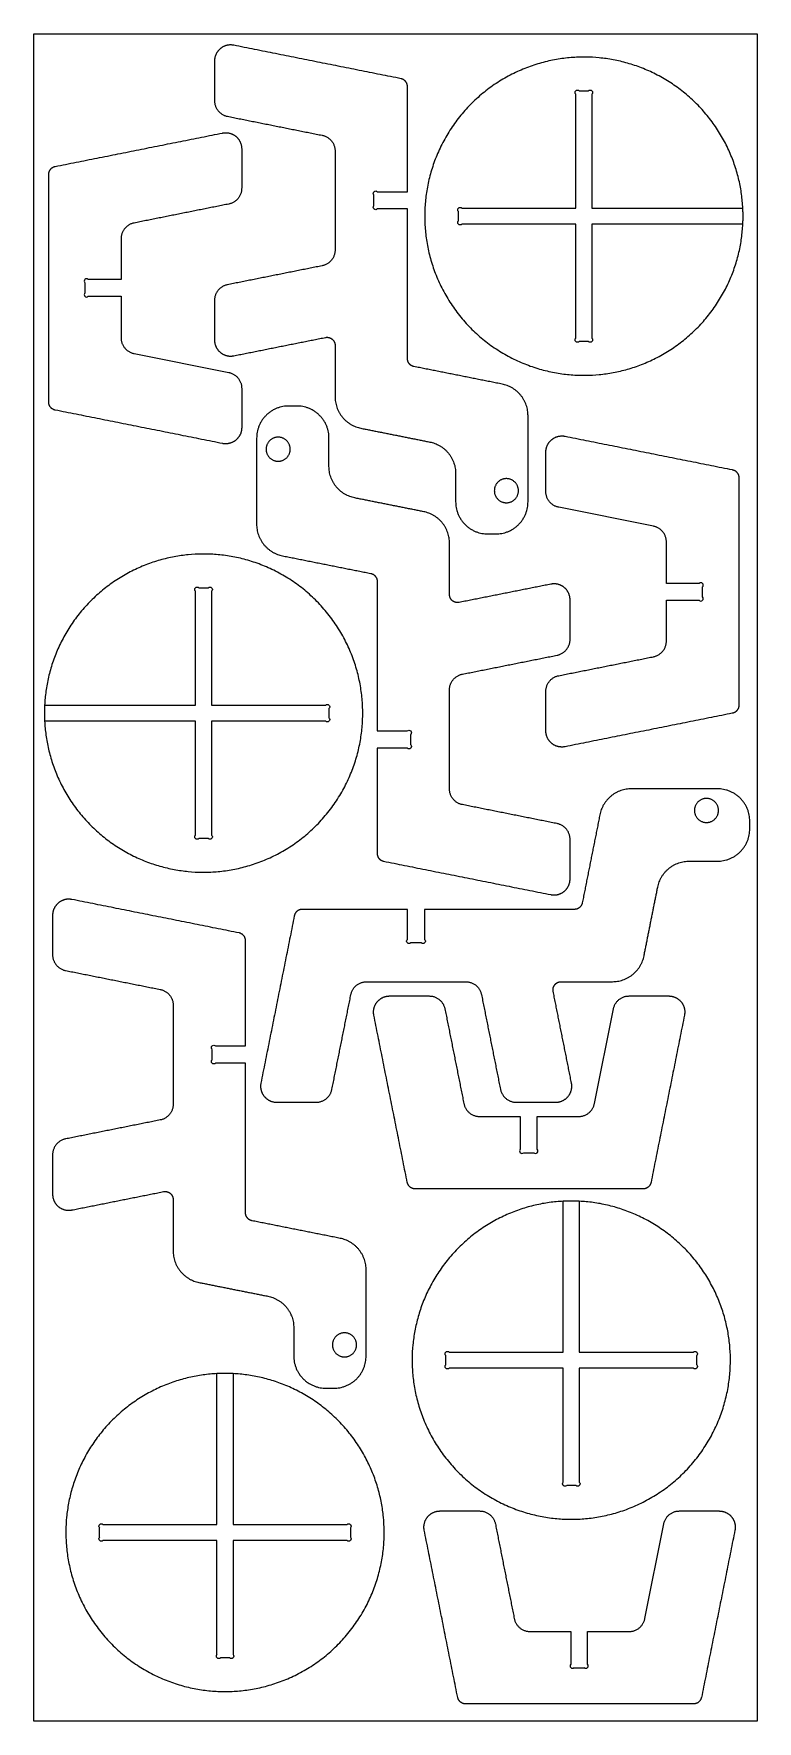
# Model space of a CAD drawing. Header units: millimetres. Extents: x -3874 to -2974, y -3692 to -1592.
import ezdxf

# ---------------------------------------------------------------- set-up
doc = ezdxf.new("R2010")
doc.units = ezdxf.units.MM
doc.layers.add('Default', color=18, linetype='Continuous', true_color=0x000000)
doc.layers.add('Make2D$Visible$Curves', color=18, linetype='Continuous', true_color=0x000000)

msp = doc.modelspace()

# ---------------------------------------------------------------- linework, layer by layer
at = {"layer": 'Default'}
msp.add_lwpolyline([(-3874, -1592), (-2974, -1592), (-2974, -3692), (-3874, -3692)], close=True, dxfattribs=at)
at = {"layer": 'Make2D$Visible$Curves', "color": 18, "lineweight": -3, "true_color": 0x000000}
for points in [[(-3446.6, -1788.5), (-3409.2, -1788.5), (-3409.2, -1657.7)], [(-3341.4, -1809), (-3199.7, -1809), (-3199.7, -1667.2)], [(-3179.7, -1667.2), (-3179.7, -1809), (-2991.9, -1809)], [(-3450.9, -1805.8), (-3450.9, -1792.7)], [(-3409.2, -1996.3), (-3409.2, -1949.5), (-3409.2, -1810), (-3446.6, -1810)], [(-3765.4, -1847.1), (-3765.4, -1897.7), (-3806.2, -1897.7)], [(-3199.7, -1970.7), (-3199.7, -1829), (-3341.4, -1829)], [(-2991.9, -1829), (-3179.7, -1829), (-3179.7, -1970.7)], [(-3810.4, -1901.9), (-3810.4, -1914.4)], [(-3806.2, -1918.7), (-3765.4, -1918.7), (-3765.4, -1970.3)], [(-3749.3, -1989.9), (-3631.5, -2013.5)], [(-3103.1, -2204.8), (-3221, -2181.2)], [(-3046.3, -2276), (-3087, -2276), (-3087, -2224.4)], [(-3860.6, -2427.4), (-3672.8, -2427.4), (-3672.8, -2285.7)], [(-3652.8, -2285.7), (-3652.8, -2427.4), (-3511, -2427.4)], [(-3446.9, -2273.3), (-3446.9, -2320.1), (-3446.9, -2459.6), (-3409.4, -2459.6)], [(-3042, -2292.8), (-3042, -2280.3)], [(-3087, -2347.6), (-3087, -2297), (-3046.3, -2297)], [(-3672.8, -2589.2), (-3672.8, -2447.4), (-3860.6, -2447.4)], [(-3511, -2447.4), (-3652.8, -2447.4), (-3652.8, -2589.2)], [(-3405.2, -2463.8), (-3405.2, -2476.9)], [(-3409.4, -2481.1), (-3446.9, -2481.1), (-3446.9, -2611.9)], [(-3409.3, -2719), (-3409.3, -2681.6), (-3540.1, -2681.6)], [(-3201.5, -2681.6), (-3248.3, -2681.6), (-3387.8, -2681.6), (-3387.8, -2719)], [(-3648, -2851.5), (-3610.6, -2851.5), (-3610.6, -2720.7)], [(-3392.1, -2723.3), (-3405.1, -2723.3)], [(-3176.6, -2923.3), (-3153, -2805.5)], [(-3652.3, -2868.8), (-3652.3, -2855.8)], [(-3610.6, -3059.3), (-3610.6, -3012.5), (-3610.6, -2873), (-3648, -2873)], [(-3319.4, -2939.4), (-3268.8, -2939.4), (-3268.8, -2980.2)], [(-3247.8, -2980.2), (-3247.8, -2939.4), (-3196.2, -2939.4)], [(-3264.5, -2984.4), (-3252, -2984.4)], [(-3357.1, -3232.6), (-3215.4, -3232.6), (-3215.4, -3044.8)], [(-3195.4, -3044.8), (-3195.4, -3232.6), (-3053.6, -3232.6)], [(-3215.4, -3394.3), (-3215.4, -3252.6), (-3357.1, -3252.6)], [(-3053.6, -3252.6), (-3195.4, -3252.6), (-3195.4, -3394.3)], [(-3787.8, -3447), (-3646.1, -3447), (-3646.1, -3259.3)], [(-3626.1, -3259.3), (-3626.1, -3447), (-3484.3, -3447)], [(-3113.8, -3564.2), (-3090.3, -3446.3)], [(-3646.1, -3608.8), (-3646.1, -3467), (-3787.8, -3467)], [(-3484.3, -3467), (-3626.1, -3467), (-3626.1, -3608.8)], [(-3256.7, -3580.3), (-3206.1, -3580.3), (-3206.1, -3621)], [(-3185.1, -3621), (-3185.1, -3580.3), (-3133.4, -3580.3)], [(-3201.8, -3625.3), (-3189.3, -3625.3)]]:
    msp.add_lwpolyline(points, dxfattribs=at)
at = {"layer": 'Make2D$Visible$Curves', "color": 18, "lineweight": -3, "true_color": 0x000000, "extrusion": (0, 0, -1)}
for centre, start, end in [((3197.6, -1665.1), 315, 135), ((3181.8, -1665.1), 45, 225), ((3448.7, -1807.9), 225, 45), ((3448.7, -1790.6), 315, 135), ((3343.6, -1811.1), 315, 135), ((3343.6, -1826.8), 225, 45), ((3197.6, -1972.8), 225, 45), ((3181.8, -1972.8), 135, 315), ((3670.7, -2283.6), 315, 135), ((3654.9, -2283.6), 45, 225), ((3508.9, -2429.6), 45, 225), ((3508.9, -2445.3), 135, 315), ((3407.3, -2461.7), 45, 225), ((3407.3, -2479), 135, 315), ((3670.7, -2591.3), 225, 45), ((3654.9, -2591.3), 135, 315), ((3407.2, -2721.2), 225, 45), ((3389.9, -2721.2), 135, 315), ((3650.1, -2853.6), 315, 135), ((3650.1, -2870.9), 225, 45), ((3359.3, -3234.7), 315, 135), ((3051.5, -3234.7), 45, 225), ((3359.3, -3250.5), 225, 45), ((3051.5, -3250.5), 135, 315), ((3213.3, -3396.5), 225, 45), ((3197.5, -3396.5), 135, 315), ((3789.9, -3449.2), 315, 135), ((3789.9, -3464.9), 225, 45), ((3482.2, -3449.2), 45, 225), ((3482.2, -3464.9), 135, 315), ((3643.9, -3610.9), 225, 45), ((3628.2, -3610.9), 135, 315)]:
    msp.add_arc(centre, 3, start, end, dxfattribs=at)
at = {"layer": 'Make2D$Visible$Curves', "color": 18, "lineweight": -3, "true_color": 0x000000}
for centre, start, end in [((-3808.3, -1899.8), 45, 225), ((-3808.3, -1916.6), 135, 315), ((-3044.2, -2278.1), 315, 135), ((-3044.2, -2294.9), 225, 45), ((-3266.7, -2982.3), 135, 315), ((-3249.9, -2982.3), 225, 45), ((-3203.9, -3623.1), 135, 315), ((-3187.2, -3623.1), 225, 45)]:
    msp.add_arc(centre, 3, start, end, dxfattribs=at)
for points, weights, knots in [([(-3625.3, -1606.3), (-3634.5, -1604.4), (-3641.9, -1610.4), (-3649.2, -1616.4), (-3649.2, -1625.9)], [1, 0.903877454527, 1, 0.903877454527, 1], [2629.263713, 2629.263713, 2629.263713, 2646.945632, 2646.945632, 2664.627551, 2664.627551, 2664.627551]), ([(-2991.9, -1809), (-3001.4, -1621), (-3189.7, -1621), (-3387.7, -1621), (-3387.7, -1819), (-3387.7, -2017), (-3189.7, -2017), (-3001.4, -2017), (-2991.9, -1829)], [0.9800162343, 0.717464983016, 1, 0.707106781187, 1, 0.707106781187, 1, 0.717464983016, 0.9800162343], [1255.069866, 1255.069866, 1255.069866, 1555.088364, 1555.088364, 1866.106036, 1866.106036, 2177.123709, 2177.123709, 2477.142206, 2477.142206, 2477.142206]), ([(-3639.3, -1715.5), (-3630, -1713.6), (-3622.7, -1719.6), (-3615.4, -1725.6), (-3615.4, -1735.1)], [1, 0.903877454527, 1, 0.903877454527, 1], [1099.217972, 1099.217972, 1099.217972, 1116.899891, 1116.899891, 1134.581809, 1134.581809, 1134.581809]), ([(-3649.2, -1973.1), (-3649.2, -1982.6), (-3641.9, -1988.6), (-3634.5, -1994.6), (-3625.3, -1992.7)], [1, 0.903877454017, 1, 0.903877454017, 1], [3236.480003, 3236.480003, 3236.480003, 3254.161922, 3254.161922, 3271.84384, 3271.84384, 3271.84384]), ([(-3511.2, -1969.9), (-3506.5, -1969), (-3502.9, -1972), (-3499.2, -1975), (-3499.2, -1979.7)], [1, 0.903877454017, 1, 0.903877454017, 1], [3388.172117, 3388.172117, 3388.172117, 3397.013076, 3397.013076, 3405.854036, 3405.854036, 3405.854036]), ([(-3615.4, -2082.3), (-3615.4, -2091.7), (-3622.7, -2097.7), (-3630, -2103.7), (-3639.3, -2101.9)], [1, 0.903877454527, 1, 0.903877454527, 1], [328.464558, 328.464558, 328.464558, 346.146476, 346.146476, 363.828395, 363.828395, 363.828395]), ([(-3570, -2094), (-3555, -2094), (-3555, -2109), (-3555, -2124), (-3570, -2124), (-3585, -2124), (-3585, -2109), (-3585, -2094), (-3570, -2094)], [1, 0.707106781187, 1, 0.707106781187, 1, 0.707106781187, 1, 0.707106781187, 1], [-796.676797, -796.676797, -796.676797, -773.114853, -773.114853, -749.552908, -749.552908, -725.990963, -725.990963, -702.429018, -702.429018, -702.429018]), ([(-3237, -2112.4), (-3237, -2103), (-3229.7, -2097), (-3222.4, -2091), (-3213.1, -2092.8)], [1, 0.903877454527, 1, 0.903877454527, 1], [328.464558, 328.464558, 328.464558, 346.146476, 346.146476, 363.828395, 363.828395, 363.828395]), ([(-3286.1, -2175.6), (-3301.1, -2175.6), (-3301.1, -2160.6), (-3301.1, -2145.6), (-3286.1, -2145.6), (-3271.1, -2145.6), (-3271.1, -2160.6), (-3271.1, -2175.6), (-3286.1, -2175.6)], [1, 0.707106781187, 1, 0.707106781187, 1, 0.707106781187, 1, 0.707106781187, 1], [-796.676797, -796.676797, -796.676797, -773.114853, -773.114853, -749.552908, -749.552908, -725.990963, -725.990963, -702.429018, -702.429018, -702.429018]), ([(-3860.6, -2447.4), (-3851, -2635.4), (-3662.8, -2635.4), (-3464.8, -2635.4), (-3464.8, -2437.4), (-3464.8, -2239.4), (-3662.8, -2239.4), (-3851, -2239.4), (-3860.6, -2427.4)], [0.9800162343, 0.717464983016, 1, 0.707106781187, 1, 0.707106781187, 1, 0.717464983016, 0.9800162343], [1255.069866, 1255.069866, 1255.069866, 1555.088364, 1555.088364, 1866.106036, 1866.106036, 2177.123709, 2177.123709, 2477.142206, 2477.142206, 2477.142206]), ([(-3206.9, -2296.5), (-3206.9, -2287), (-3214.2, -2281), (-3221.5, -2275), (-3230.8, -2276.9)], [1, 0.903877454017, 1, 0.903877454017, 1], [3236.480003, 3236.480003, 3236.480003, 3254.161922, 3254.161922, 3271.84384, 3271.84384, 3271.84384]), ([(-3344.9, -2299.7), (-3349.5, -2300.6), (-3353.2, -2297.6), (-3356.8, -2294.6), (-3356.8, -2289.9)], [1, 0.903877454017, 1, 0.903877454017, 1], [3388.172117, 3388.172117, 3388.172117, 3397.013076, 3397.013076, 3405.854036, 3405.854036, 3405.854036]), ([(-3213.1, -2479.2), (-3222.4, -2481.1), (-3229.7, -2475.1), (-3237, -2469.1), (-3237, -2459.6)], [1, 0.903877454527, 1, 0.903877454527, 1], [1099.217972, 1099.217972, 1099.217972, 1116.899891, 1116.899891, 1134.581809, 1134.581809, 1134.581809]), ([(-3022.2, -2558.5), (-3022.2, -2573.5), (-3037.2, -2573.5), (-3052.2, -2573.5), (-3052.2, -2558.5), (-3052.2, -2543.5), (-3037.2, -2543.5), (-3022.2, -2543.5), (-3022.2, -2558.5)], [1, 0.707106781187, 1, 0.707106781187, 1, 0.707106781187, 1, 0.707106781187, 1], [-796.676797, -796.676797, -796.676797, -773.114853, -773.114853, -749.552908, -749.552908, -725.990963, -725.990963, -702.429018, -702.429018, -702.429018]), ([(-3230.8, -2663.3), (-3221.5, -2665.2), (-3214.2, -2659.2), (-3206.9, -2653.2), (-3206.9, -2643.7)], [1, 0.903877454527, 1, 0.903877454527, 1], [2629.263713, 2629.263713, 2629.263713, 2646.945632, 2646.945632, 2664.627551, 2664.627551, 2664.627551]), ([(-3826.7, -2669.3), (-3835.9, -2667.5), (-3843.3, -2673.5), (-3850.6, -2679.5), (-3850.6, -2688.9)], [1, 0.903877454527, 1, 0.903877454527, 1], [2629.263713, 2629.263713, 2629.263713, 2646.945632, 2646.945632, 2664.627551, 2664.627551, 2664.627551]), ([(-3227.9, -2783.6), (-3228.8, -2779), (-3225.8, -2775.3), (-3222.8, -2771.6), (-3218.1, -2771.6)], [1, 0.903877454017, 1, 0.903877454017, 1], [3388.172117, 3388.172117, 3388.172117, 3397.013076, 3397.013076, 3405.854036, 3405.854036, 3405.854036]), ([(-3451, -2813.3), (-3452.8, -2804), (-3446.8, -2796.7), (-3440.8, -2789.4), (-3431.4, -2789.4)], [1, 0.903877454527, 1, 0.903877454527, 1], [1099.217972, 1099.217972, 1099.217972, 1116.899891, 1116.899891, 1134.581809, 1134.581809, 1134.581809]), ([(-3084.2, -2789.4), (-3074.7, -2789.4), (-3068.7, -2796.7), (-3062.7, -2804), (-3064.6, -2813.3)], [1, 0.903877454527, 1, 0.903877454527, 1], [328.464558, 328.464558, 328.464558, 346.146476, 346.146476, 363.828395, 363.828395, 363.828395]), ([(-3591.5, -2897.7), (-3593.4, -2906.9), (-3587.4, -2914.3), (-3581.4, -2921.6), (-3571.9, -2921.6)], [1, 0.903877454527, 1, 0.903877454527, 1], [2629.263713, 2629.263713, 2629.263713, 2646.945632, 2646.945632, 2664.627551, 2664.627551, 2664.627551]), ([(-3224.7, -2921.6), (-3215.2, -2921.6), (-3209.2, -2914.3), (-3203.2, -2906.9), (-3205.1, -2897.7)], [1, 0.903877454017, 1, 0.903877454017, 1], [3236.480003, 3236.480003, 3236.480003, 3254.161922, 3254.161922, 3271.84384, 3271.84384, 3271.84384]), ([(-3850.6, -3036.1), (-3850.6, -3045.6), (-3843.3, -3051.6), (-3835.9, -3057.6), (-3826.7, -3055.7)], [1, 0.903877454017, 1, 0.903877454017, 1], [3236.480003, 3236.480003, 3236.480003, 3254.161922, 3254.161922, 3271.84384, 3271.84384, 3271.84384]), ([(-3712.6, -3032.9), (-3707.9, -3032), (-3704.3, -3035), (-3700.6, -3038), (-3700.6, -3042.7)], [1, 0.903877454017, 1, 0.903877454017, 1], [3388.172117, 3388.172117, 3388.172117, 3397.013076, 3397.013076, 3405.854036, 3405.854036, 3405.854036]), ([(-3215.4, -3044.8), (-3403.4, -3054.3), (-3403.4, -3242.6), (-3403.4, -3440.6), (-3205.4, -3440.6), (-3007.4, -3440.6), (-3007.4, -3242.6), (-3007.4, -3054.3), (-3195.4, -3044.8)], [0.9800162343, 0.717464983016, 1, 0.707106781187, 1, 0.707106781187, 1, 0.717464983016, 0.9800162343], [1255.069866, 1255.069866, 1255.069866, 1555.088364, 1555.088364, 1866.106036, 1866.106036, 2177.123709, 2177.123709, 2477.142206, 2477.142206, 2477.142206]), ([(-3487.5, -3238.6), (-3502.5, -3238.6), (-3502.5, -3223.6), (-3502.5, -3208.6), (-3487.5, -3208.6), (-3472.5, -3208.6), (-3472.5, -3223.6), (-3472.5, -3238.6), (-3487.5, -3238.6)], [1, 0.707106781187, 1, 0.707106781187, 1, 0.707106781187, 1, 0.707106781187, 1], [-796.676797, -796.676797, -796.676797, -773.114853, -773.114853, -749.552908, -749.552908, -725.990963, -725.990963, -702.429018, -702.429018, -702.429018]), ([(-3646.1, -3259.3), (-3834.1, -3268.8), (-3834.1, -3457), (-3834.1, -3655), (-3636.1, -3655), (-3438.1, -3655), (-3438.1, -3457), (-3438.1, -3268.8), (-3626.1, -3259.3)], [0.9800162343, 0.717464983016, 1, 0.707106781187, 1, 0.707106781187, 1, 0.717464983016, 0.9800162343], [1255.069866, 1255.069866, 1255.069866, 1555.088364, 1555.088364, 1866.106036, 1866.106036, 2177.123709, 2177.123709, 2477.142206, 2477.142206, 2477.142206]), ([(-3388.3, -3454.2), (-3390.1, -3444.9), (-3384.1, -3437.6), (-3378.1, -3430.3), (-3368.7, -3430.3)], [1, 0.903877454527, 1, 0.903877454527, 1], [1099.217972, 1099.217972, 1099.217972, 1116.899891, 1116.899891, 1134.581809, 1134.581809, 1134.581809]), ([(-3021.4, -3430.3), (-3012, -3430.3), (-3006, -3437.6), (-3000, -3444.9), (-3001.8, -3454.2)], [1, 0.903877454527, 1, 0.903877454527, 1], [328.464558, 328.464558, 328.464558, 346.146476, 346.146476, 363.828395, 363.828395, 363.828395])]:
    msp.add_rational_spline(points, weights, degree=2, knots=knots, dxfattribs=at)
for points in [[(-3417.2, -1647.9), (-3521.2, -1627.1), (-3625.3, -1606.3)], [(-3649.2, -1625.9), (-3649.2, -1650.5), (-3649.2, -1675.1)], [(-3195.4, -1663), (-3189.7, -1663), (-3183.9, -1663)], [(-3633.1, -1694.7), (-3574.2, -1706.5), (-3515.3, -1718.3)], [(-3847.4, -1757.1), (-3743.3, -1736.3), (-3639.3, -1715.5)], [(-3615.4, -1735.1), (-3615.4, -1759.7), (-3615.4, -1784.3)], [(-3499.2, -1737.9), (-3499.2, -1799.5), (-3499.2, -1861.1)], [(-3631.5, -1803.9), (-3690.4, -1815.7), (-3749.3, -1827.5)], [(-3345.7, -1824.7), (-3345.7, -1819), (-3345.7, -1813.2)], [(-3515.3, -1880.7), (-3574.2, -1892.5), (-3633.1, -1904.3)], [(-3810.4, -1903), (-3810.4, -1908.2), (-3810.4, -1913.4)], [(-3649.2, -1923.9), (-3649.2, -1948.5), (-3649.2, -1973.1)], [(-3625.3, -1992.7), (-3568.2, -1981.3), (-3511.2, -1969.9)], [(-3499.2, -1979.7), (-3499.2, -2011.7), (-3499.2, -2043.7)], [(-3183.9, -1975), (-3189.7, -1975), (-3195.4, -1975)], [(-3291.4, -2028), (-3346.3, -2017), (-3401.1, -2006.1)], [(-3615.4, -2033.1), (-3615.4, -2057.7), (-3615.4, -2082.3)], [(-3546.8, -2055.2), (-3551.8, -2055.2), (-3556.8, -2055.2)], [(-3639.3, -2101.9), (-3743.3, -2081.1), (-3847.4, -2060.3)], [(-3506.8, -2130.4), (-3506.8, -2112.8), (-3506.8, -2095.2)], [(-3467.1, -2082.9), (-3424.2, -2091.4), (-3381.4, -2100)], [(-3213.1, -2092.8), (-3109.1, -2113.6), (-3005.1, -2134.4)], [(-3237, -2161.6), (-3237, -2137), (-3237, -2112.4)], [(-3349.2, -2139.2), (-3349.2, -2156.8), (-3349.2, -2174.4)], [(-3389, -2186.7), (-3431.8, -2178.2), (-3474.7, -2169.6)], [(-3356.8, -2289.9), (-3356.8, -2257.9), (-3356.8, -2225.9)], [(-3309.2, -2214.4), (-3304.2, -2214.4), (-3299.2, -2214.4)], [(-3564.7, -2241.6), (-3509.8, -2252.6), (-3454.9, -2263.5)], [(-3668.6, -2281.4), (-3662.8, -2281.4), (-3657, -2281.4)], [(-3230.8, -2276.9), (-3287.8, -2288.3), (-3344.9, -2299.7)], [(-3042, -2291.7), (-3042, -2286.5), (-3042, -2281.3)], [(-3206.9, -2345.7), (-3206.9, -2321.1), (-3206.9, -2296.5)], [(-3340.8, -2388.9), (-3281.9, -2377.1), (-3223, -2365.3)], [(-3221, -2390.8), (-3162, -2379), (-3103.1, -2367.2)], [(-3356.9, -2531.7), (-3356.9, -2470.1), (-3356.9, -2408.5)], [(-3237, -2459.6), (-3237, -2435), (-3237, -2410.4)], [(-3506.8, -2431.7), (-3506.8, -2437.4), (-3506.8, -2443.2)], [(-3005.1, -2437.6), (-3109.1, -2458.4), (-3213.1, -2479.2)], [(-3223, -2574.9), (-3281.9, -2563.1), (-3340.8, -2551.3)], [(-3169.8, -2563.8), (-3180.8, -2618.7), (-3191.7, -2673.6)], [(-2983.4, -2581.6), (-2983.4, -2576.6), (-2983.4, -2571.6)], [(-3657, -2593.4), (-3662.8, -2593.4), (-3668.6, -2593.4)], [(-3206.9, -2643.7), (-3206.9, -2619.1), (-3206.9, -2594.5)], [(-3438.8, -2621.7), (-3334.8, -2642.5), (-3230.8, -2663.3)], [(-3058.6, -2621.6), (-3041, -2621.6), (-3023.4, -2621.6)], [(-3114.9, -2739.5), (-3106.4, -2696.6), (-3097.8, -2653.8)], [(-3618.6, -2710.9), (-3722.6, -2690.1), (-3826.7, -2669.3)], [(-3850.6, -2688.9), (-3850.6, -2713.5), (-3850.6, -2738.1)], [(-3549.9, -2689.6), (-3570.7, -2793.6), (-3591.5, -2897.7)], [(-3834.5, -2757.7), (-3775.6, -2769.5), (-3716.7, -2781.3)], [(-3459.9, -2771.6), (-3398.3, -2771.6), (-3336.7, -2771.6)], [(-3218.1, -2771.6), (-3186.1, -2771.6), (-3154.2, -2771.6)], [(-3503.1, -2905.5), (-3491.3, -2846.6), (-3479.5, -2787.7)], [(-3431.4, -2789.4), (-3406.8, -2789.4), (-3382.2, -2789.4)], [(-3317.1, -2787.7), (-3305.3, -2846.6), (-3293.5, -2905.5)], [(-3205.1, -2897.7), (-3216.5, -2840.6), (-3227.9, -2783.6)], [(-3133.4, -2789.4), (-3108.8, -2789.4), (-3084.2, -2789.4)], [(-3700.6, -2800.9), (-3700.6, -2862.5), (-3700.6, -2924.1)], [(-3409.4, -3021.4), (-3430.2, -2917.3), (-3451, -2813.3)], [(-3362.6, -2805.5), (-3350.8, -2864.4), (-3339, -2923.3)], [(-3064.6, -2813.3), (-3085.4, -2917.3), (-3106.2, -3021.4)], [(-3571.9, -2921.6), (-3547.3, -2921.6), (-3522.7, -2921.6)], [(-3273.9, -2921.6), (-3249.3, -2921.6), (-3224.7, -2921.6)], [(-3716.7, -2943.7), (-3775.6, -2955.5), (-3834.5, -2967.3)], [(-3850.6, -2986.9), (-3850.6, -3011.5), (-3850.6, -3036.1)], [(-3263.4, -2984.4), (-3258.2, -2984.4), (-3253, -2984.4)], [(-3826.7, -3055.7), (-3769.6, -3044.3), (-3712.6, -3032.9)], [(-3700.6, -3042.7), (-3700.6, -3074.7), (-3700.6, -3106.7)], [(-3492.8, -3091), (-3547.7, -3080.1), (-3602.5, -3069.1)], [(-3668.5, -3145.9), (-3625.6, -3154.5), (-3582.8, -3163)], [(-3550.6, -3202.3), (-3550.6, -3219.9), (-3550.6, -3237.5)], [(-3361.4, -3248.3), (-3361.4, -3242.6), (-3361.4, -3236.8)], [(-3049.4, -3236.8), (-3049.4, -3242.6), (-3049.4, -3248.3)], [(-3510.6, -3277.5), (-3505.6, -3277.5), (-3500.6, -3277.5)], [(-3199.6, -3398.6), (-3205.4, -3398.6), (-3211.1, -3398.6)], [(-3368.7, -3430.3), (-3344.1, -3430.3), (-3319.4, -3430.3)], [(-3070.7, -3430.3), (-3046.1, -3430.3), (-3021.4, -3430.3)], [(-3792.1, -3462.8), (-3792.1, -3457), (-3792.1, -3451.3)], [(-3480.1, -3451.3), (-3480.1, -3457), (-3480.1, -3462.8)], [(-3346.7, -3662.2), (-3367.5, -3558.2), (-3388.3, -3454.2)], [(-3299.8, -3446.3), (-3288.1, -3505.3), (-3276.3, -3564.2)], [(-3001.8, -3454.2), (-3022.6, -3558.2), (-3043.4, -3662.2)], [(-3630.3, -3613), (-3636.1, -3613), (-3641.8, -3613)], [(-3200.7, -3625.3), (-3195.5, -3625.3), (-3190.3, -3625.3)]]:
    msp.add_open_spline(points, degree=2, dxfattribs=at)
for points, weights in [([(-3409.2, -1657.7), (-3409.2, -1649.5), (-3417.2, -1647.9)], [1, 0.773342141338, 1]), ([(-3649.2, -1675.1), (-3649.2, -1691.5), (-3633.1, -1694.7)], [1, 0.773342141338, 1]), ([(-3515.3, -1718.3), (-3499.2, -1721.5), (-3499.2, -1737.9)], [1, 0.773342141338, 1]), ([(-3855.4, -1766.9), (-3855.4, -1758.7), (-3847.4, -1757.1)], [1, 0.773342141338, 1]), ([(-3615.4, -1784.3), (-3615.4, -1800.7), (-3631.5, -1803.9)], [1, 0.773342141338, 1]), ([(-2991.7, -1819), (-2991.7, -1814), (-2991.9, -1809)], [1, 0.999680900488, 1]), ([(-2991.9, -1829), (-2991.7, -1824), (-2991.7, -1819)], [1, 0.999680900488, 1]), ([(-3749.3, -1827.5), (-3765.4, -1830.7), (-3765.4, -1847.1)], [1, 0.773342141338, 1]), ([(-3499.2, -1861.1), (-3499.2, -1877.5), (-3515.3, -1880.7)], [1, 0.773342141338, 1]), ([(-3633.1, -1904.3), (-3649.2, -1907.5), (-3649.2, -1923.9)], [1, 0.773342141338, 1]), ([(-3765.4, -1970.3), (-3765.4, -1986.7), (-3749.3, -1989.9)], [1, 0.773342141338, 1]), ([(-3631.5, -2013.5), (-3615.4, -2016.7), (-3615.4, -2033.1)], [1, 0.773342141338, 1]), ([(-3401.1, -2006.1), (-3409.2, -2004.5), (-3409.2, -1996.3)], [1, 0.773342141338, 1]), ([(-3259.2, -2067.2), (-3259.2, -2034.4), (-3291.4, -2028)], [1, 0.773342141338, 1]), ([(-3847.4, -2060.3), (-3855.4, -2058.7), (-3855.4, -2050.5)], [1, 0.773342141338, 1]), ([(-3556.8, -2055.2), (-3596.8, -2055.2), (-3596.8, -2095.2)], [1, 0.707106781187, 1]), ([(-3506.8, -2095.2), (-3506.8, -2055.2), (-3546.8, -2055.2)], [1, 0.707106781187, 1]), ([(-3499.2, -2043.7), (-3499.2, -2076.4), (-3467.1, -2082.9)], [1, 0.773342141338, 1]), ([(-3381.4, -2100), (-3349.2, -2106.4), (-3349.2, -2139.2)], [1, 0.773342141338, 1]), ([(-3474.7, -2169.6), (-3506.8, -2163.2), (-3506.8, -2130.4)], [1, 0.773342141338, 1]), ([(-3005.1, -2134.4), (-2997, -2136), (-2997, -2144.2)], [1, 0.773342141338, 1]), ([(-3221, -2181.2), (-3237, -2178), (-3237, -2161.6)], [1, 0.773342141338, 1]), ([(-3349.2, -2174.4), (-3349.2, -2214.4), (-3309.2, -2214.4)], [1, 0.707106781187, 1]), ([(-3299.2, -2214.4), (-3259.2, -2214.4), (-3259.2, -2174.4)], [1, 0.707106781187, 1]), ([(-3596.8, -2202.4), (-3596.8, -2235.2), (-3564.7, -2241.6)], [1, 0.773342141338, 1]), ([(-3356.8, -2225.9), (-3356.8, -2193.2), (-3389, -2186.7)], [1, 0.773342141338, 1]), ([(-3087, -2224.4), (-3087, -2208), (-3103.1, -2204.8)], [1, 0.773342141338, 1]), ([(-3454.9, -2263.5), (-3446.9, -2265.1), (-3446.9, -2273.3)], [1, 0.773342141338, 1]), ([(-3223, -2365.3), (-3206.9, -2362.1), (-3206.9, -2345.7)], [1, 0.773342141338, 1]), ([(-3103.1, -2367.2), (-3087, -2364), (-3087, -2347.6)], [1, 0.773342141338, 1]), ([(-3356.9, -2408.5), (-3356.9, -2392.1), (-3340.8, -2388.9)], [1, 0.773342141338, 1]), ([(-3237, -2410.4), (-3237, -2394), (-3221, -2390.8)], [1, 0.773342141338, 1]), ([(-3860.6, -2427.4), (-3860.8, -2432.4), (-3860.8, -2437.4)], [1, 0.999680900488, 1]), ([(-2997, -2427.8), (-2997, -2436), (-3005.1, -2437.6)], [1, 0.773342141338, 1]), ([(-3860.8, -2437.4), (-3860.8, -2442.4), (-3860.6, -2447.4)], [1, 0.999680900488, 1]), ([(-3340.8, -2551.3), (-3356.9, -2548.1), (-3356.9, -2531.7)], [1, 0.773342141338, 1]), ([(-3130.6, -2531.6), (-3163.4, -2531.6), (-3169.8, -2563.8)], [1, 0.773342141338, 1]), ([(-2983.4, -2571.6), (-2983.4, -2531.6), (-3023.4, -2531.6)], [1, 0.707106781187, 1]), ([(-3206.9, -2594.5), (-3206.9, -2578.1), (-3223, -2574.9)], [1, 0.773342141338, 1]), ([(-3023.4, -2621.6), (-2983.4, -2621.6), (-2983.4, -2581.6)], [1, 0.707106781187, 1]), ([(-3446.9, -2611.9), (-3446.9, -2620.1), (-3438.8, -2621.7)], [1, 0.773342141338, 1]), ([(-3097.8, -2653.8), (-3091.4, -2621.6), (-3058.6, -2621.6)], [1, 0.773342141338, 1]), ([(-3540.1, -2681.6), (-3548.3, -2681.6), (-3549.9, -2689.6)], [1, 0.773342141338, 1]), ([(-3191.7, -2673.6), (-3193.3, -2681.6), (-3201.5, -2681.6)], [1, 0.773342141338, 1]), ([(-3610.6, -2720.7), (-3610.6, -2712.5), (-3618.6, -2710.9)], [1, 0.773342141338, 1]), ([(-3850.6, -2738.1), (-3850.6, -2754.5), (-3834.5, -2757.7)], [1, 0.773342141338, 1]), ([(-3154.2, -2771.6), (-3121.4, -2771.6), (-3114.9, -2739.5)], [1, 0.773342141338, 1]), ([(-3479.5, -2787.7), (-3476.3, -2771.6), (-3459.9, -2771.6)], [1, 0.773342141338, 1]), ([(-3336.7, -2771.6), (-3320.3, -2771.6), (-3317.1, -2787.7)], [1, 0.773342141338, 1]), ([(-3716.7, -2781.3), (-3700.6, -2784.5), (-3700.6, -2800.9)], [1, 0.773342141338, 1]), ([(-3382.2, -2789.4), (-3365.8, -2789.4), (-3362.6, -2805.5)], [1, 0.773342141338, 1]), ([(-3153, -2805.5), (-3149.8, -2789.4), (-3133.4, -2789.4)], [1, 0.773342141338, 1]), ([(-3522.7, -2921.6), (-3506.3, -2921.6), (-3503.1, -2905.5)], [1, 0.773342141338, 1]), ([(-3293.5, -2905.5), (-3290.3, -2921.6), (-3273.9, -2921.6)], [1, 0.773342141338, 1]), ([(-3700.6, -2924.1), (-3700.6, -2940.5), (-3716.7, -2943.7)], [1, 0.773342141338, 1]), ([(-3339, -2923.3), (-3335.8, -2939.4), (-3319.4, -2939.4)], [1, 0.773342141338, 1]), ([(-3196.2, -2939.4), (-3179.8, -2939.4), (-3176.6, -2923.3)], [1, 0.773342141338, 1]), ([(-3834.5, -2967.3), (-3850.6, -2970.5), (-3850.6, -2986.9)], [1, 0.773342141338, 1]), ([(-3399.6, -3029.4), (-3407.8, -3029.4), (-3409.4, -3021.4)], [1, 0.773342141338, 1]), ([(-3106.2, -3021.4), (-3107.8, -3029.4), (-3116, -3029.4)], [1, 0.773342141338, 1]), ([(-3205.4, -3044.6), (-3210.4, -3044.6), (-3215.4, -3044.8)], [1, 0.999680900488, 1]), ([(-3195.4, -3044.8), (-3200.4, -3044.6), (-3205.4, -3044.6)], [1, 0.999680900488, 1]), ([(-3602.5, -3069.1), (-3610.6, -3067.5), (-3610.6, -3059.3)], [1, 0.773342141338, 1]), ([(-3700.6, -3106.7), (-3700.6, -3139.5), (-3668.5, -3145.9)], [1, 0.773342141338, 1]), ([(-3460.6, -3130.3), (-3460.6, -3097.5), (-3492.8, -3091)], [1, 0.773342141338, 1]), ([(-3582.8, -3163), (-3550.6, -3169.5), (-3550.6, -3202.3)], [1, 0.773342141338, 1]), ([(-3550.6, -3237.5), (-3550.6, -3277.5), (-3510.6, -3277.5)], [1, 0.707106781187, 1]), ([(-3500.6, -3277.5), (-3460.6, -3277.5), (-3460.6, -3237.5)], [1, 0.707106781187, 1]), ([(-3636.1, -3259), (-3641.1, -3259), (-3646.1, -3259.3)], [1, 0.999680900488, 1]), ([(-3626.1, -3259.3), (-3631, -3259), (-3636.1, -3259)], [1, 0.999680900488, 1]), ([(-3319.4, -3430.3), (-3303.1, -3430.3), (-3299.8, -3446.3)], [1, 0.773342141338, 1]), ([(-3090.3, -3446.3), (-3087.1, -3430.3), (-3070.7, -3430.3)], [1, 0.773342141338, 1]), ([(-3276.3, -3564.2), (-3273.1, -3580.3), (-3256.7, -3580.3)], [1, 0.773342141338, 1]), ([(-3133.4, -3580.3), (-3117.1, -3580.3), (-3113.8, -3564.2)], [1, 0.773342141338, 1]), ([(-3336.9, -3670.3), (-3345.1, -3670.3), (-3346.7, -3662.2)], [1, 0.773342141338, 1]), ([(-3043.4, -3662.2), (-3045.1, -3670.3), (-3053.2, -3670.3)], [1, 0.773342141338, 1])]:
    msp.add_rational_spline(points, weights, degree=2, dxfattribs=at)
for points, knots in [([(-3855.4, -2050.5), (-3855.4, -1979.6), (-3855.4, -1908.7), (-3855.4, -1837.8), (-3855.4, -1766.9)], [589.721223, 589.721223, 589.721223, 731.523184, 731.523184, 873.325144, 873.325144, 873.325144]), ([(-3259.2, -2174.4), (-3259.2, -2149.4), (-3259.2, -2124.4), (-3259.2, -2095.8), (-3259.2, -2067.2)], [1691.741894, 1691.741894, 1691.741894, 1741.741894, 1741.741894, 1798.949738, 1798.949738, 1798.949738]), ([(-3596.8, -2095.2), (-3596.8, -2120.2), (-3596.8, -2145.2), (-3596.8, -2173.8), (-3596.8, -2202.4)], [1691.741894, 1691.741894, 1691.741894, 1741.741894, 1741.741894, 1798.949738, 1798.949738, 1798.949738]), ([(-2997, -2144.2), (-2997, -2215.1), (-2997, -2286), (-2997, -2356.9), (-2997, -2427.8)], [589.721223, 589.721223, 589.721223, 731.523184, 731.523184, 873.325144, 873.325144, 873.325144]), ([(-3023.4, -2531.6), (-3048.4, -2531.6), (-3073.4, -2531.6), (-3102, -2531.6), (-3130.6, -2531.6)], [1691.741894, 1691.741894, 1691.741894, 1741.741894, 1741.741894, 1798.949738, 1798.949738, 1798.949738]), ([(-3116, -3029.4), (-3186.9, -3029.4), (-3257.8, -3029.4), (-3328.7, -3029.4), (-3399.6, -3029.4)], [589.721223, 589.721223, 589.721223, 731.523184, 731.523184, 873.325144, 873.325144, 873.325144]), ([(-3460.6, -3237.5), (-3460.6, -3212.5), (-3460.6, -3187.5), (-3460.6, -3158.9), (-3460.6, -3130.3)], [1691.741894, 1691.741894, 1691.741894, 1741.741894, 1741.741894, 1798.949738, 1798.949738, 1798.949738]), ([(-3053.2, -3670.3), (-3124.2, -3670.3), (-3195.1, -3670.3), (-3266, -3670.3), (-3336.9, -3670.3)], [589.721223, 589.721223, 589.721223, 731.523184, 731.523184, 873.325144, 873.325144, 873.325144])]:
    msp.add_open_spline(points, degree=2, knots=knots, dxfattribs=at)

doc.saveas('drawing.dxf')
